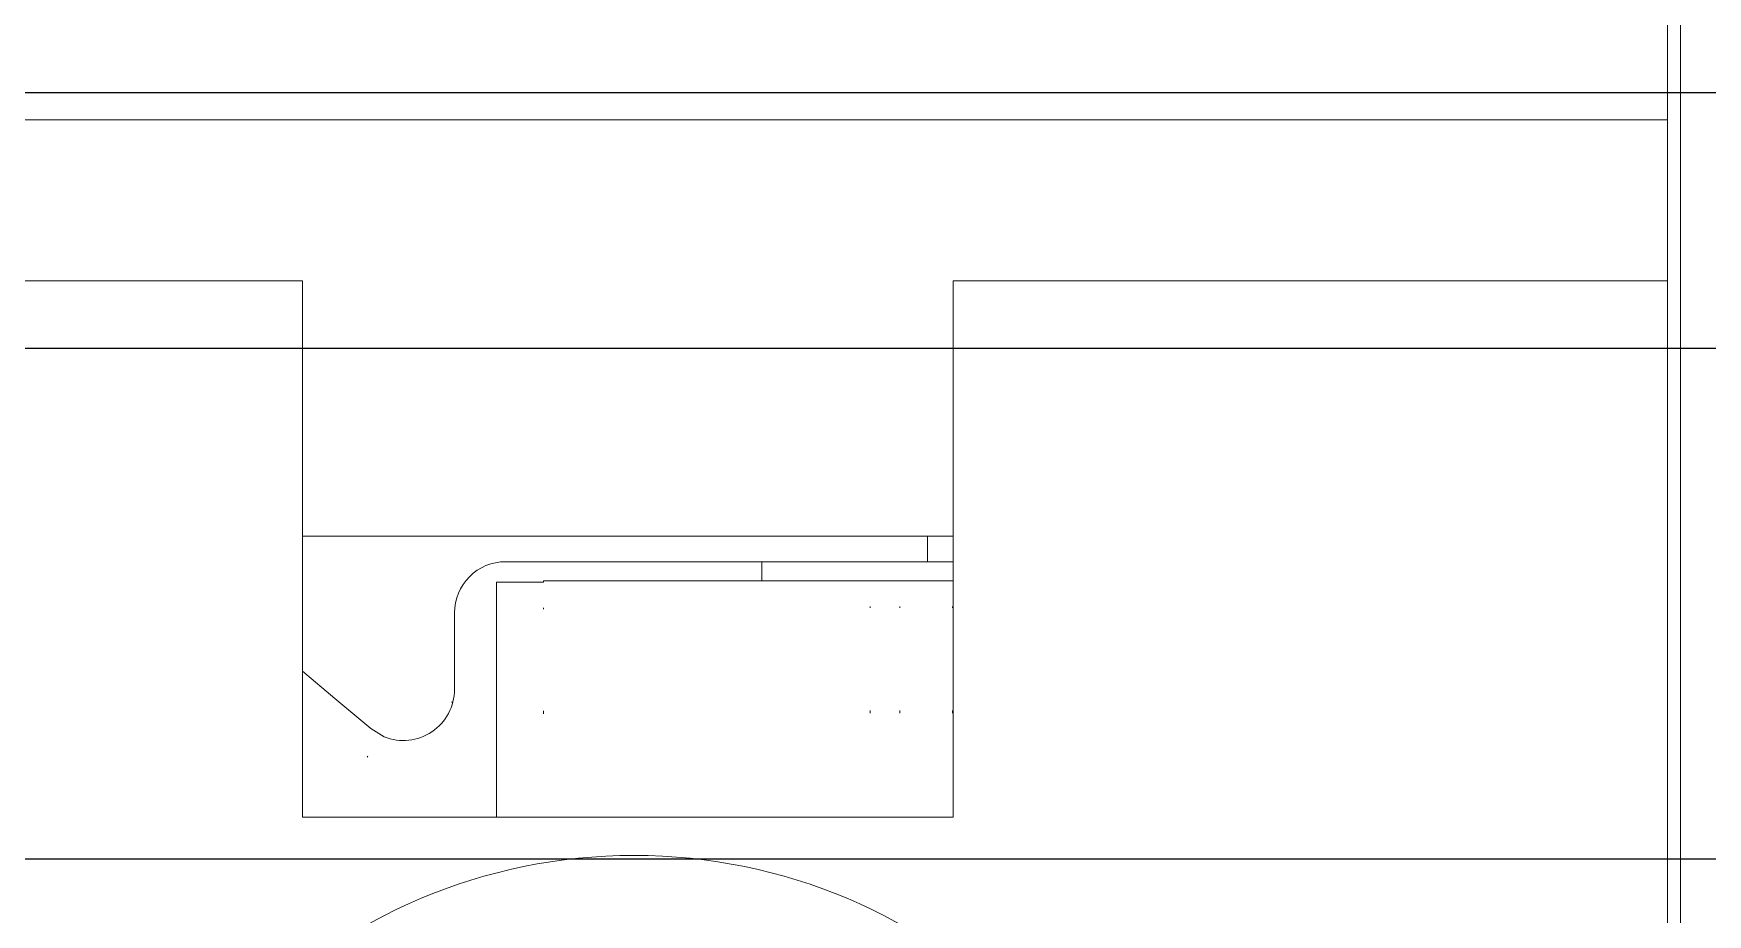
# Model space of a CAD drawing. Header units: inches. Extents: x 17 to 3130, y 15 to 659.
# Drawn here: x 1929.21 to 1935.77, y 221.83 to 225.28 of the extents above; entities that cross this region are included whole.
import ezdxf

# ---------------------------------------------------------------- set-up
doc = ezdxf.new("R2010")
doc.units = ezdxf.units.IN
doc.header["$MEASUREMENT"] = 0
doc.layers.add('Ebene 1', color=7, linetype='Continuous')

msp = doc.modelspace()

# ---------------------------------------------------------------- linework, layer by layer
at = {"color": 7, "linetype": 'Continuous', "lineweight": 25}
for p, q in [((1828.38821, 225.04604), (2076.44904, 225.04604)), ((1828.38821, 224.04604), (2076.4584, 224.04604)), ((1828.38821, 222.04604), (2076.4771, 222.04604))]:
    msp.add_line(p, q, dxfattribs=at)
at = {"layer": 'Ebene 1', "lineweight": 9}
for points in [[(1935.61809, 226.10921), (1935.61809, 226.10921), (1935.61809, 224.93971), (1935.61809, 224.93971)], [(1935.66809, 225.50911), (1935.66809, 225.50911), (1935.66809, 219.68421), (1935.66809, 219.68421)], [(1935.61809, 224.93971), (1935.61809, 224.93971), (1923.71809, 224.93971), (1923.71809, 224.93971)], [(1935.61809, 224.93971), (1935.61809, 224.93971), (1935.61809, 224.93971), (1935.61809, 224.93971)], [(1935.61809, 224.30911), (1935.61809, 224.30911), (1935.61809, 224.93971), (1935.61809, 224.93971)], [(1930.26809, 224.30911), (1930.26809, 224.30911), (1927.61809, 224.30911), (1927.61809, 224.30911)], [(1930.26809, 224.30911), (1930.26809, 224.30911), (1930.26809, 224.30911), (1930.26809, 224.30911)], [(1930.26809, 222.20911), (1930.26809, 222.20911), (1930.26809, 224.30911), (1930.26809, 224.30911)], [(1932.81799, 222.20911), (1932.81799, 222.20911), (1932.81809, 224.30911), (1932.81809, 224.30911)], [(1932.81809, 224.30911), (1932.81809, 224.30911), (1932.81809, 224.30911), (1932.81809, 224.30911)], [(1935.61809, 224.30911), (1935.61809, 224.30911), (1932.81809, 224.30911), (1932.81809, 224.30911)], [(1932.81809, 224.30911), (1932.81809, 224.30911), (1932.81809, 224.30911), (1932.81809, 224.30911)], [(1935.61809, 224.30911), (1935.61809, 224.30911), (1935.61809, 224.30911), (1935.61809, 224.30911)], [(1935.61809, 224.30911), (1935.61809, 224.30911), (1935.61809, 219.68421), (1935.61809, 219.68421)], [(1930.26809, 223.30911), (1930.26809, 223.30911), (1930.26809, 223.30911), (1930.26809, 223.30911)], [(1932.81809, 223.30901), (1932.81809, 223.30901), (1930.26809, 223.30911), (1930.26809, 223.30911)], [(1932.71809, 223.30911), (1932.71809, 223.30911), (1932.71809, 223.30911), (1932.71809, 223.30911)], [(1932.71809, 223.20901), (1932.71809, 223.20901), (1932.71809, 223.30911), (1932.71809, 223.30911)], [(1930.26809, 222.20911), (1930.26809, 222.20911), (1930.26809, 222.20911), (1930.26809, 222.20911)], [(1932.81799, 222.20911), (1932.81799, 222.20911), (1930.26809, 222.20911), (1930.26809, 222.20911)]]:
    msp.add_open_spline(points, degree=3, dxfattribs=at)
at = {"layer": 'Ebene 1', "color": 30, "lineweight": 9}
for points in [[(1931.06409, 223.20911), (1931.01109, 223.20911), (1930.96029, 223.18801), (1930.92259, 223.15061), (1930.92259, 223.15061), (1930.88519, 223.11301), (1930.86429, 223.06221), (1930.86419, 223.00921)], [(1930.58909, 222.52381), (1930.65069, 222.49881), (1930.72069, 222.50601), (1930.77599, 222.54331), (1930.77599, 222.54331), (1930.83109, 222.58041), (1930.86419, 222.64261), (1930.86429, 222.70921)]]:
    msp.add_open_spline(points, degree=3, knots=[0, 0, 0, 0, 0.5, 0.5, 0.5, 0.5, 1, 1, 1, 1], dxfattribs=at)
for points in [[(1931.06409, 223.20911), (1931.06409, 223.20911), (1931.06409, 223.20911), (1931.06409, 223.20911)], [(1931.06409, 223.20911), (1931.06409, 223.20911), (1931.76809, 223.20911), (1931.76809, 223.20911)], [(1931.76809, 223.20911), (1931.76809, 223.20911), (1931.76809, 223.20911), (1931.76809, 223.20911)], [(1931.76809, 223.20911), (1931.76809, 223.20911), (1931.98019, 223.20901), (1931.98019, 223.20901)], [(1931.98019, 223.20901), (1931.98019, 223.20901), (1932.06809, 223.20921), (1932.06809, 223.20921)], [(1931.98019, 223.20901), (1931.98019, 223.20901), (1931.98019, 223.20901), (1931.98019, 223.20901)], [(1932.06809, 223.20921), (1932.06809, 223.20921), (1932.06809, 223.20921), (1932.06809, 223.20921)], [(1932.12139, 223.20911), (1932.12139, 223.20911), (1932.06809, 223.20921), (1932.06809, 223.20921)], [(1932.06809, 223.20921), (1932.06809, 223.20921), (1932.06809, 223.20921), (1932.06809, 223.20921)], [(1932.06809, 223.13411), (1932.06809, 223.13411), (1932.06809, 223.20921), (1932.06809, 223.20921)], [(1932.12139, 223.20911), (1932.12139, 223.20911), (1932.12139, 223.20911), (1932.12139, 223.20911)], [(1932.27309, 223.20911), (1932.27309, 223.20911), (1932.12139, 223.20911), (1932.12139, 223.20911)], [(1932.50009, 223.20921), (1932.50009, 223.20921), (1932.27309, 223.20911), (1932.27309, 223.20911)], [(1932.27309, 223.20911), (1932.27309, 223.20911), (1932.27309, 223.20911), (1932.27309, 223.20911)], [(1932.50009, 223.20921), (1932.50009, 223.20921), (1932.50009, 223.20921), (1932.50009, 223.20921)], [(1932.76809, 223.20911), (1932.76809, 223.20911), (1932.50009, 223.20921), (1932.50009, 223.20921)], [(1932.76809, 223.20911), (1932.76809, 223.20911), (1932.76809, 223.20911), (1932.76809, 223.20911)], [(1932.81809, 223.20911), (1932.81809, 223.20911), (1932.76809, 223.20911), (1932.76809, 223.20911)], [(1930.86419, 223.00921), (1930.86419, 223.00921), (1930.86419, 223.00921), (1930.86419, 223.00921)], [(1930.86429, 222.70921), (1930.86429, 222.70921), (1930.86419, 223.00921), (1930.86419, 223.00921)], [(1930.26809, 222.78041), (1930.26809, 222.78041), (1930.26809, 222.78041), (1930.26809, 222.78041)], [(1930.26809, 222.78041), (1930.26809, 222.78041), (1930.39509, 222.67401), (1930.39509, 222.67401)], [(1930.39509, 222.67401), (1930.39509, 222.67401), (1930.39509, 222.67401), (1930.39509, 222.67401)], [(1930.39509, 222.67401), (1930.39509, 222.67401), (1930.53569, 222.55591), (1930.53569, 222.55591)], [(1930.53569, 222.55591), (1930.53569, 222.55591), (1930.53569, 222.55591), (1930.53569, 222.55591)], [(1930.53569, 222.55591), (1930.53569, 222.55591), (1930.58909, 222.52381), (1930.58909, 222.52381)]]:
    msp.add_open_spline(points, degree=3, dxfattribs=at)
at = {"layer": 'Ebene 1', "color": 253, "lineweight": 9}
for points in [[(1931.02939, 223.12921), (1931.02939, 223.12921), (1931.02939, 223.12921), (1931.02939, 223.12921)], [(1931.02939, 223.12921), (1931.02939, 223.12921), (1931.02939, 222.20901), (1931.02939, 222.20901)], [(1931.02939, 223.12921), (1931.02939, 223.12921), (1931.02939, 223.12921), (1931.02939, 223.12921)], [(1931.02939, 223.12921), (1931.02939, 223.12921), (1931.07709, 223.12921), (1931.07709, 223.12921)], [(1931.07709, 223.12921), (1931.07709, 223.12921), (1931.07709, 223.12921), (1931.07709, 223.12921)], [(1931.07709, 223.12921), (1931.07709, 223.12921), (1931.21249, 223.12921), (1931.21249, 223.12921)], [(1931.21249, 223.13411), (1931.21249, 223.13411), (1931.21249, 223.13411), (1931.21249, 223.13411)], [(1932.49269, 223.13411), (1932.49269, 223.13411), (1931.21249, 223.13411), (1931.21249, 223.13411)], [(1931.21249, 223.13411), (1931.21249, 223.13411), (1931.21249, 223.13411), (1931.21249, 223.13411)], [(1931.21249, 223.13411), (1931.21249, 223.13411), (1931.21249, 223.12921), (1931.21249, 223.12921)], [(1932.49269, 223.13411), (1932.49269, 223.13411), (1932.49269, 223.13411), (1932.49269, 223.13411)], [(1932.56959, 223.13411), (1932.56959, 223.13411), (1932.49269, 223.13411), (1932.49269, 223.13411)], [(1932.56959, 223.13411), (1932.56959, 223.13411), (1932.56959, 223.13411), (1932.56959, 223.13411)], [(1932.60999, 223.13411), (1932.60999, 223.13411), (1932.56959, 223.13411), (1932.56959, 223.13411)], [(1932.60999, 223.13411), (1932.60999, 223.13411), (1932.60999, 223.13411), (1932.60999, 223.13411)], [(1932.60999, 223.13411), (1932.60999, 223.13411), (1932.81579, 223.13411), (1932.81579, 223.13411)], [(1932.81579, 223.13411), (1932.81579, 223.13411), (1932.81579, 223.13411), (1932.81579, 223.13411)], [(1932.81579, 223.13411), (1932.81579, 223.13411), (1932.81689, 223.13411), (1932.81689, 223.13411)], [(1932.81689, 223.13411), (1932.81689, 223.13411), (1932.81689, 223.13411), (1932.81689, 223.13411)], [(1932.81689, 223.13411), (1932.81689, 223.13411), (1932.81809, 223.13411), (1932.81809, 223.13411)]]:
    msp.add_open_spline(points, degree=3, dxfattribs=at)
at = {"layer": 'Ebene 1', "color": 3, "lineweight": 9}
for points in [[(1931.21249, 223.02921), (1931.21249, 223.02921), (1931.21249, 223.02921), (1931.21249, 223.02921)], [(1931.21249, 223.02921), (1931.21249, 223.02921), (1931.21249, 223.02361), (1931.21249, 223.02361)], [(1932.49269, 223.03421), (1932.49269, 223.03421), (1932.49269, 223.03421), (1932.49269, 223.03421)], [(1932.49269, 223.03421), (1932.49269, 223.03421), (1932.49269, 223.02841), (1932.49269, 223.02841)], [(1932.60999, 223.03421), (1932.60999, 223.03421), (1932.60999, 223.03421), (1932.60999, 223.03421)], [(1932.60999, 223.03421), (1932.60999, 223.03421), (1932.60999, 223.02851), (1932.60999, 223.02851)], [(1932.81579, 223.03421), (1932.81579, 223.03421), (1932.81579, 223.03421), (1932.81579, 223.03421)], [(1932.81579, 223.03421), (1932.81579, 223.03421), (1932.81579, 223.02841), (1932.81579, 223.02841)], [(1930.85189, 222.65921), (1930.85189, 222.65921), (1930.85189, 222.65921), (1930.85189, 222.65921)], [(1930.85779, 222.65921), (1930.85779, 222.65921), (1930.85189, 222.65921), (1930.85189, 222.65921)], [(1931.21249, 222.62471), (1931.21249, 222.62471), (1931.21249, 222.62471), (1931.21249, 222.62471)], [(1931.21249, 222.62471), (1931.21249, 222.62471), (1931.21249, 222.61351), (1931.21249, 222.61351)], [(1932.49269, 222.62721), (1932.49269, 222.62721), (1932.49269, 222.62721), (1932.49269, 222.62721)], [(1932.49269, 222.62721), (1932.49269, 222.62721), (1932.49269, 222.61601), (1932.49269, 222.61601)], [(1932.60999, 222.62721), (1932.60999, 222.62721), (1932.60999, 222.62721), (1932.60999, 222.62721)], [(1932.60999, 222.62721), (1932.60999, 222.62721), (1932.60999, 222.61601), (1932.60999, 222.61601)], [(1932.81579, 222.62721), (1932.81579, 222.62721), (1932.81579, 222.62721), (1932.81579, 222.62721)], [(1932.81579, 222.62721), (1932.81579, 222.62721), (1932.81579, 222.61601), (1932.81579, 222.61601)], [(1930.52489, 222.44721), (1930.52489, 222.44721), (1930.52209, 222.44381), (1930.52209, 222.44381)]]:
    msp.add_open_spline(points, degree=3, dxfattribs=at)
at = {"layer": 'Ebene 1', "lineweight": 9}
msp.add_open_spline([(1931.56809, 222.05921), (1930.38069, 222.05911), (1929.41809, 221.09661), (1929.41809, 219.90911), (1929.41809, 219.90911), (1929.41809, 218.72181), (1930.38069, 217.75921), (1931.56809, 217.75911), (1931.56809, 217.75911), (1932.75549, 217.75911), (1933.71809, 218.72181), (1933.71809, 219.90911), (1933.71809, 219.90911), (1933.71809, 221.09661), (1932.75549, 222.05911), (1931.56819, 222.05911)], degree=3, knots=[0, 0, 0, 0, 0.25, 0.25, 0.25, 0.25, 0.5, 0.5, 0.5, 0.5, 0.75, 0.75, 0.75, 0.75, 1, 1, 1, 1], dxfattribs=at)

doc.saveas('drawing.dxf')
